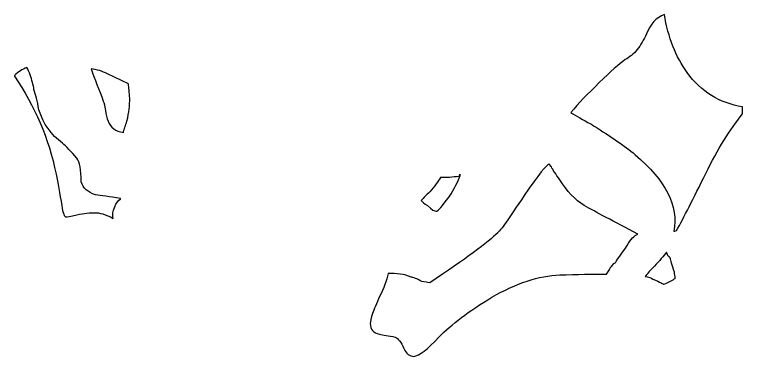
# Model space of a CAD drawing. Header units: centimetres. Extents: x -5.8 to 5.8, y -8.8 to 8.8.
# Drawn here: x -1.99 to 3.85, y -3.61 to -0.87 of the extents above; entities that cross this region are included whole.
import ezdxf

# ---------------------------------------------------------------- set-up
doc = ezdxf.new("R2010")
doc.units = ezdxf.units.CM
doc.header["$MEASUREMENT"] = 0
doc.layers.add('Camada 1', color=7, linetype='Continuous')

msp = doc.modelspace()

# ---------------------------------------------------------------- linework, layer by layer
at = {"layer": 'Camada 1'}
for points, knots in [([(3.85254, -1.66627), (3.75486, -1.79266), (3.65143, -1.94784), (3.55954, -2.14321), (3.55954, -2.14321), (3.45606, -2.35001), (3.3814, -2.49939), (3.32393, -2.60287), (3.32393, -2.60287), (3.31242, -2.60859), (3.30671, -2.60859), (3.30099, -2.60859), (3.30099, -2.60859), (3.34118, -2.40748), (3.23773, -2.20066), (2.99069, -1.99378), (2.99069, -1.99378), (2.90449, -1.91911), (2.78955, -1.84442), (2.66316, -1.76394), (2.66316, -1.76394), (2.65162, -1.75822), (2.64594, -1.75243), (2.63443, -1.74674), (2.63443, -1.74674), (2.57122, -1.71226), (2.51949, -1.68353), (2.47356, -1.65482), (2.47356, -1.65482), (2.53674, -1.58008), (2.61149, -1.50538), (2.7034, -1.41347), (2.7034, -1.41347), (2.79532, -1.3215), (2.86427, -1.26406), (2.9102, -1.22961), (2.9102, -1.22961), (2.94473, -1.21239), (2.97915, -1.18365), (3.00788, -1.14915), (3.00788, -1.14915), (3.03661, -1.11467), (3.05961, -1.06874), (3.08257, -1.02278), (3.08257, -1.02278), (3.1113, -0.94232), (3.16303, -0.89059), (3.22621, -0.86765), (3.22621, -0.86765), (3.25494, -1.05151), (3.31818, -1.20661), (3.41007, -1.33303), (3.41007, -1.33303), (3.51929, -1.48818), (3.66862, -1.5801), (3.85253, -1.60883), (3.85253, -1.60883), (3.85253, -1.60883), (3.85254, -1.66627), (3.85254, -1.66627)], [0, 0, 0, 0, 0.0625, 0.0625, 0.0625, 0.0625, 0.125, 0.125, 0.125, 0.125, 0.1875, 0.1875, 0.1875, 0.1875, 0.25, 0.25, 0.25, 0.25, 0.3125, 0.3125, 0.3125, 0.3125, 0.375, 0.375, 0.375, 0.375, 0.4375, 0.4375, 0.4375, 0.4375, 0.5, 0.5, 0.5, 0.5, 0.5625, 0.5625, 0.5625, 0.5625, 0.625, 0.625, 0.625, 0.625, 0.6875, 0.6875, 0.6875, 0.6875, 0.75, 0.75, 0.75, 0.75, 0.8125, 0.8125, 0.8125, 0.8125, 0.875, 0.875, 0.875, 0.875, 1, 1, 1, 1]), ([(-1.99094, -1.36173), (-1.99094, -1.35601), (-1.99094, -1.35601), (-1.99094, -1.35601), (-1.99094, -1.35601), (-1.96221, -1.32728), (-1.92768, -1.31005), (-1.89326, -1.29275), (-1.89326, -1.29275), (-1.87027, -1.32728), (-1.85881, -1.37321), (-1.8473, -1.41345), (-1.8473, -1.41345), (-1.84153, -1.43067), (-1.83579, -1.45369), (-1.83579, -1.47092), (-1.83579, -1.47092), (-1.82428, -1.51116), (-1.80706, -1.56284), (-1.79555, -1.63179), (-1.79555, -1.63179), (-1.7611, -1.74673), (-1.69787, -1.8329), (-1.60595, -1.90185), (-1.60595, -1.90185), (-1.57722, -1.92479), (-1.537, -1.9708), (-1.49104, -2.0225), (-1.49104, -2.0225), (-1.46802, -2.05123), (-1.45656, -2.1145), (-1.45656, -2.2121), (-1.45656, -2.2121), (-1.43928, -2.26385), (-1.40483, -2.29256), (-1.34165, -2.31558), (-1.34165, -2.31558), (-1.29564, -2.3213), (-1.23246, -2.33278), (-1.14054, -2.34431), (-1.14054, -2.34431), (-1.14054, -2.34431), (-1.14054, -2.35003), (-1.14054, -2.35003), (-1.14054, -2.35003), (-1.15774, -2.35577), (-1.17499, -2.37876), (-1.18647, -2.41321), (-1.18647, -2.41321), (-1.20369, -2.44774), (-1.20369, -2.47647), (-1.19798, -2.50521), (-1.19798, -2.50521), (-1.26119, -2.47068), (-1.31292, -2.45925), (-1.34736, -2.45925), (-1.34736, -2.45925), (-1.38184, -2.45925), (-1.43356, -2.46499), (-1.49103, -2.47647), (-1.49103, -2.47647), (-1.54276, -2.48798), (-1.57149, -2.49369), (-1.5772, -2.49369), (-1.5772, -2.49369), (-1.58871, -2.49369), (-1.60593, -2.46496), (-1.61168, -2.40175), (-1.61168, -2.40175), (-1.62896, -2.30409), (-1.64041, -2.21789), (-1.65766, -2.14891), (-1.65766, -2.14891), (-1.71514, -1.86163), (-1.83007, -1.60306), (-1.99094, -1.36173)], [0, 0, 0, 0, 0.05, 0.05, 0.05, 0.05, 0.1, 0.1, 0.1, 0.1, 0.15, 0.15, 0.15, 0.15, 0.2, 0.2, 0.2, 0.2, 0.25, 0.25, 0.25, 0.25, 0.3, 0.3, 0.3, 0.3, 0.35, 0.35, 0.35, 0.35, 0.4, 0.4, 0.4, 0.4, 0.45, 0.45, 0.45, 0.45, 0.5, 0.5, 0.5, 0.5, 0.55, 0.55, 0.55, 0.55, 0.6, 0.6, 0.6, 0.6, 0.65, 0.65, 0.65, 0.65, 0.7, 0.7, 0.7, 0.7, 0.75, 0.75, 0.75, 0.75, 0.8, 0.8, 0.8, 0.8, 0.85, 0.85, 0.85, 0.85, 0.9, 0.9, 0.9, 0.9, 1, 1, 1, 1]), ([(-1.07733, -1.42497), (-1.07161, -1.4537), (-1.07161, -1.49387), (-1.06582, -1.53991), (-1.06582, -1.53991), (-1.06582, -1.59738), (-1.07161, -1.65485), (-1.08881, -1.72372), (-1.08881, -1.72372), (-1.10032, -1.75825), (-1.11183, -1.78698), (-1.11754, -1.81572), (-1.11754, -1.81572), (-1.18072, -1.80418), (-1.22097, -1.77548), (-1.23819, -1.72372), (-1.23819, -1.72372), (-1.2497, -1.70078), (-1.26121, -1.67205), (-1.26121, -1.63755), (-1.26121, -1.63755), (-1.26693, -1.60307), (-1.27272, -1.57434), (-1.27841, -1.56286), (-1.27841, -1.56286), (-1.31294, -1.47094), (-1.34736, -1.38477), (-1.37609, -1.30431), (-1.37609, -1.30431), (-1.33016, -1.3101), (-1.28989, -1.32153), (-1.24396, -1.34455), (-1.24396, -1.34455), (-1.24396, -1.34455), (-1.07733, -1.42497), (-1.07733, -1.42497)], [0, 0, 0, 0, 0.1, 0.1, 0.1, 0.1, 0.2, 0.2, 0.2, 0.2, 0.3, 0.3, 0.3, 0.3, 0.4, 0.4, 0.4, 0.4, 0.5, 0.5, 0.5, 0.5, 0.6, 0.6, 0.6, 0.6, 0.7, 0.7, 0.7, 0.7, 0.8, 0.8, 0.8, 0.8, 1, 1, 1, 1]), ([(1.27844, -3.01077), (1.30138, -3.01651), (1.32437, -3.02231), (1.34162, -3.02231), (1.34162, -3.02231), (1.6289, -2.83271), (1.81279, -2.69478), (1.88748, -2.62009), (1.88748, -2.62009), (1.9047, -2.60858), (1.97945, -2.50518), (2.10007, -2.3213), (2.10007, -2.3213), (2.21501, -2.15464), (2.28396, -2.06846), (2.30118, -2.06846), (2.30118, -2.06846), (2.30118, -2.06846), (2.3184, -2.09145), (2.3184, -2.09145), (2.3184, -2.09145), (2.32991, -2.11447), (2.35293, -2.14892), (2.38735, -2.19488), (2.38735, -2.19488), (2.44482, -2.28685), (2.508, -2.35575), (2.58274, -2.40173), (2.58274, -2.40173), (2.67466, -2.4534), (2.81827, -2.5281), (3.01367, -2.63157), (3.01367, -2.63157), (2.98494, -2.64303), (2.9562, -2.67176), (2.92747, -2.72351), (2.92747, -2.72351), (2.87, -2.80397), (2.8413, -2.8499), (2.82979, -2.86141), (2.82979, -2.86141), (2.81828, -2.86715), (2.8068, -2.89014), (2.78955, -2.9016), (2.78955, -2.9016), (2.78955, -2.91888), (2.77804, -2.92462), (2.77235, -2.93613), (2.77235, -2.93613), (2.76656, -2.94185), (2.76656, -2.94764), (2.76081, -2.95335), (2.76081, -2.95335), (2.65162, -2.95335), (2.52528, -2.95335), (2.38735, -2.95907), (2.38735, -2.95907), (2.21497, -2.96486), (2.03688, -3.02802), (1.84149, -3.13721), (1.84149, -3.13721), (1.65763, -3.25215), (1.51396, -3.35554), (1.4163, -3.45894), (1.4163, -3.45894), (1.32436, -3.55662), (1.25543, -3.60835), (1.21516, -3.61409), (1.21516, -3.61409), (1.18071, -3.61409), (1.15198, -3.59107), (1.13478, -3.55091), (1.13478, -3.55091), (1.11176, -3.49916), (1.08882, -3.47042), (1.06583, -3.45891), (1.06583, -3.45891), (1.00836, -3.4474), (0.96815, -3.44171), (0.93941, -3.43597), (0.93941, -3.43597), (0.88774, -3.42446), (0.86472, -3.39573), (0.86472, -3.34977), (0.86472, -3.34977), (0.86472, -3.33252), (0.87046, -3.30379), (0.88194, -3.26931), (0.88194, -3.26931), (0.89345, -3.23486), (0.91647, -3.18885), (0.93941, -3.13138), (0.93941, -3.13138), (0.97391, -3.0682), (0.99688, -3.00504), (1.00836, -2.94757), (1.00836, -2.94757), (1.07154, -2.94757), (1.14049, -2.95331), (1.19222, -2.9763), (1.19222, -2.9763), (1.20949, -2.98207), (1.23822, -2.98778), (1.27844, -3.01077)], [0, 0, 0, 0, 0.037037, 0.037037, 0.037037, 0.037037, 0.0740741, 0.0740741, 0.0740741, 0.0740741, 0.1111111, 0.1111111, 0.1111111, 0.1111111, 0.1481481, 0.1481481, 0.1481481, 0.1481481, 0.1851852, 0.1851852, 0.1851852, 0.1851852, 0.2222222, 0.2222222, 0.2222222, 0.2222222, 0.2592593, 0.2592593, 0.2592593, 0.2592593, 0.2962963, 0.2962963, 0.2962963, 0.2962963, 0.3333333, 0.3333333, 0.3333333, 0.3333333, 0.3703704, 0.3703704, 0.3703704, 0.3703704, 0.4074074, 0.4074074, 0.4074074, 0.4074074, 0.4444444, 0.4444444, 0.4444444, 0.4444444, 0.4814815, 0.4814815, 0.4814815, 0.4814815, 0.5185185, 0.5185185, 0.5185185, 0.5185185, 0.5555556, 0.5555556, 0.5555556, 0.5555556, 0.5925926, 0.5925926, 0.5925926, 0.5925926, 0.6296296, 0.6296296, 0.6296296, 0.6296296, 0.6666667, 0.6666667, 0.6666667, 0.6666667, 0.7037037, 0.7037037, 0.7037037, 0.7037037, 0.7407407, 0.7407407, 0.7407407, 0.7407407, 0.7777778, 0.7777778, 0.7777778, 0.7777778, 0.8148148, 0.8148148, 0.8148148, 0.8148148, 0.8518519, 0.8518519, 0.8518519, 0.8518519, 0.8888889, 0.8888889, 0.8888889, 0.8888889, 0.9259259, 0.9259259, 0.9259259, 0.9259259, 1, 1, 1, 1]), ([(1.42782, -2.17765), (1.49677, -2.17765), (1.55424, -2.17191), (1.58295, -2.16614), (1.58295, -2.16614), (1.58295, -2.1604), (1.58295, -2.1546), (1.58295, -2.14892), (1.58295, -2.14892), (1.58295, -2.14892), (1.58295, -2.16043), (1.58295, -2.16043), (1.58295, -2.16043), (1.58295, -2.16043), (1.58295, -2.16043), (1.58295, -2.16617), (1.58295, -2.16617), (1.57144, -2.20641), (1.54271, -2.26385), (1.49678, -2.3328), (1.49678, -2.3328), (1.43931, -2.40749), (1.41058, -2.44774), (1.39338, -2.44774), (1.39338, -2.44774), (1.38184, -2.44774), (1.35885, -2.43623), (1.3244, -2.40178), (1.3244, -2.40178), (1.29569, -2.38453), (1.28416, -2.37307), (1.27267, -2.36154), (1.27267, -2.36154), (1.29569, -2.33855), (1.31291, -2.31561), (1.34162, -2.29259), (1.34162, -2.29259), (1.38187, -2.24663), (1.41057, -2.20639), (1.42782, -2.17765)], [0, 0, 0, 0, 0.0909091, 0.0909091, 0.0909091, 0.0909091, 0.1818182, 0.1818182, 0.1818182, 0.1818182, 0.2727273, 0.2727273, 0.2727273, 0.2727273, 0.3636364, 0.3636364, 0.3636364, 0.3636364, 0.4545455, 0.4545455, 0.4545455, 0.4545455, 0.5454545, 0.5454545, 0.5454545, 0.5454545, 0.6363636, 0.6363636, 0.6363636, 0.6363636, 0.7272727, 0.7272727, 0.7272727, 0.7272727, 0.8181818, 0.8181818, 0.8181818, 0.8181818, 1, 1, 1, 1]), ([(3.24353, -2.77524), (3.24353, -2.7867), (3.24925, -2.79246), (3.25499, -2.80969), (3.25499, -2.80969), (3.26078, -2.80969), (3.2665, -2.81543), (3.27227, -2.8212), (3.27227, -2.8212), (3.27799, -2.84417), (3.28373, -2.87867), (3.30672, -2.93614), (3.30672, -2.93614), (3.30672, -2.95336), (3.31246, -2.97059), (3.31246, -2.98781), (3.31246, -2.98781), (3.30672, -2.98781), (3.301, -2.9936), (3.29524, -2.99932), (3.29524, -2.99932), (3.24928, -3.02234), (3.22629, -3.03385), (3.22057, -3.03385), (3.22057, -3.03385), (3.22057, -3.03385), (3.19184, -3.01657), (3.13437, -2.99361), (3.13437, -2.99361), (3.12286, -2.9821), (3.09992, -2.97639), (3.07119, -2.97059), (3.07119, -2.97059), (3.09413, -2.94765), (3.11138, -2.91892), (3.14586, -2.89018), (3.14586, -2.89018), (3.18606, -2.84417), (3.22053, -2.80969), (3.24353, -2.77524)], [0, 0, 0, 0, 0.0909091, 0.0909091, 0.0909091, 0.0909091, 0.1818182, 0.1818182, 0.1818182, 0.1818182, 0.2727273, 0.2727273, 0.2727273, 0.2727273, 0.3636364, 0.3636364, 0.3636364, 0.3636364, 0.4545455, 0.4545455, 0.4545455, 0.4545455, 0.5454545, 0.5454545, 0.5454545, 0.5454545, 0.6363636, 0.6363636, 0.6363636, 0.6363636, 0.7272727, 0.7272727, 0.7272727, 0.7272727, 0.8181818, 0.8181818, 0.8181818, 0.8181818, 1, 1, 1, 1])]:
    msp.add_open_spline(points, degree=3, knots=knots, dxfattribs=at)

doc.saveas('drawing.dxf')
